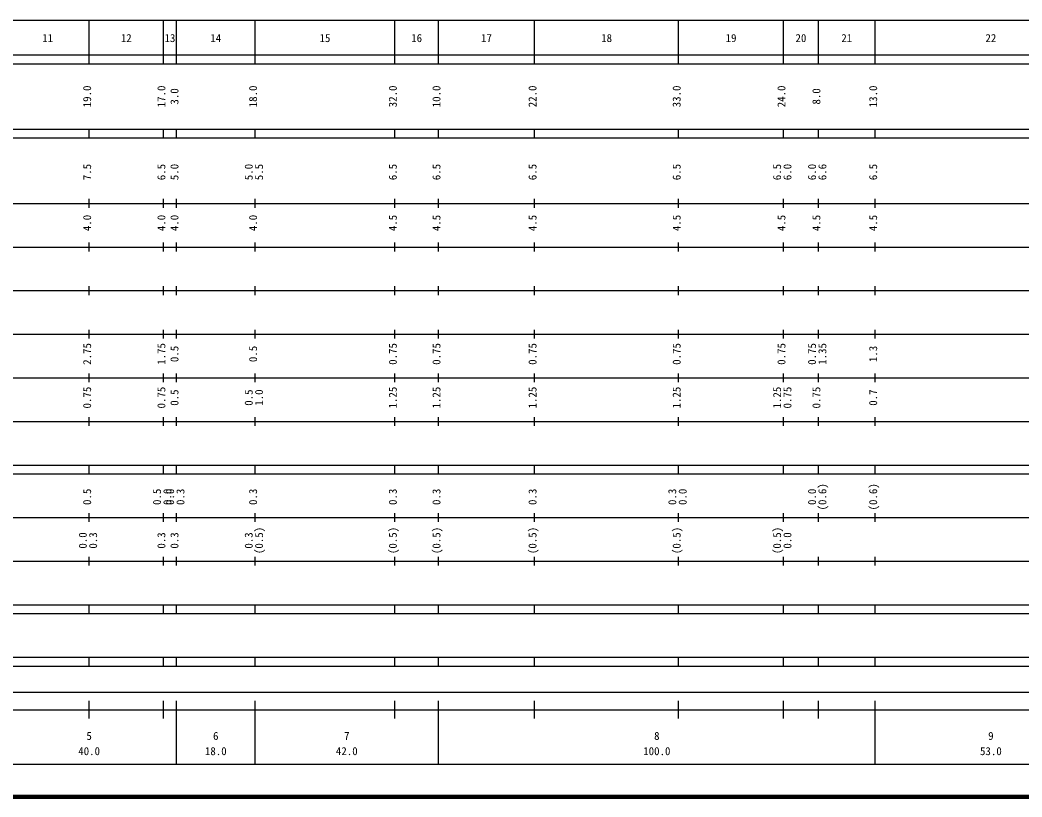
# Model space of a CAD drawing. Units: millimetres on the paper, enlarged 1000 times. Extents: x 40000 to 680000, y 20000 to 380000.
# Drawn here: x 272176 to 501618, y 20000 to 198000 of the extents above; entities that cross this region are included whole.
import ezdxf
from ezdxf.enums import TextEntityAlignment as Align

# ---------------------------------------------------------------- set-up
doc = ezdxf.new("R2010")
doc.units = ezdxf.units.MM
doc.header["$LTSCALE"] = 1000
doc.layers.add('M-TTL', color=2, linetype='Continuous', lineweight=140)
doc.layers.add('M-TTL-BAND', color=7, linetype='Continuous', lineweight=25)
doc.styles.add('ＭＳ ゴシック', font='')
doc.styles.get('ＭＳ ゴシック').set_extended_font_data('MS Gothic')

msp = doc.modelspace()

# ---------------------------------------------------------------- linework, layer by layer
at = {"layer": 'M-TTL'}
msp.add_line((40000, 20000), (680000, 20000), dxfattribs=at)
at = {"layer": 'M-TTL-BAND'}
for p, q in [((68000, 198000), (579000, 198000)), ((288000, 188000), (288000, 198000)), ((305000, 188000), (305000, 198000)), ((308000, 188000), (308000, 198000)), ((326000, 188000), (326000, 198000)), ((358000, 188000), (358000, 198000)), ((368000, 188000), (368000, 198000)), ((390000, 188000), (390000, 198000)), ((423000, 188000), (423000, 198000)), ((447000, 188000), (447000, 198000)), ((455000, 188000), (455000, 198000)), ((468000, 188000), (468000, 198000)), ((40000, 190000), (579000, 190000)), ((40000, 188000), (579000, 188000)), ((40000, 173000), (579000, 173000)), ((288000, 171000), (288000, 173000)), ((305000, 171000), (305000, 173000)), ((308000, 171000), (308000, 173000)), ((326000, 171000), (326000, 173000)), ((358000, 171000), (358000, 173000)), ((368000, 171000), (368000, 173000)), ((390000, 171000), (390000, 173000)), ((423000, 171000), (423000, 173000)), ((447000, 171000), (447000, 173000)), ((455000, 171000), (455000, 173000)), ((468000, 171000), (468000, 173000)), ((40000, 171000), (579000, 171000)), ((288000, 155000), (288000, 157000)), ((305000, 155000), (305000, 157000)), ((308000, 155000), (308000, 157000)), ((326000, 155000), (326000, 157000)), ((358000, 155000), (358000, 157000)), ((368000, 155000), (368000, 157000)), ((390000, 155000), (390000, 157000)), ((423000, 155000), (423000, 157000)), ((447000, 155000), (447000, 157000)), ((455000, 155000), (455000, 157000)), ((468000, 155000), (468000, 157000)), ((40000, 156000), (579000, 156000)), ((288000, 145000), (288000, 147000)), ((305000, 145000), (305000, 147000)), ((308000, 145000), (308000, 147000)), ((326000, 145000), (326000, 147000)), ((358000, 145000), (358000, 147000)), ((368000, 145000), (368000, 147000)), ((390000, 145000), (390000, 147000)), ((423000, 145000), (423000, 147000)), ((447000, 145000), (447000, 147000)), ((455000, 145000), (455000, 147000)), ((468000, 145000), (468000, 147000)), ((46000, 146000), (579000, 146000)), ((52000, 136000), (579000, 136000)), ((288000, 135000), (288000, 137000)), ((305000, 135000), (305000, 137000)), ((308000, 135000), (308000, 137000)), ((326000, 135000), (326000, 137000)), ((358000, 135000), (358000, 137000)), ((368000, 135000), (368000, 137000)), ((390000, 135000), (390000, 137000)), ((423000, 135000), (423000, 137000)), ((447000, 135000), (447000, 137000)), ((455000, 135000), (455000, 137000)), ((468000, 135000), (468000, 137000)), ((288000, 125000), (288000, 127000)), ((305000, 125000), (305000, 127000)), ((308000, 125000), (308000, 127000)), ((326000, 125000), (326000, 127000)), ((358000, 125000), (358000, 127000)), ((368000, 125000), (368000, 127000)), ((390000, 125000), (390000, 127000)), ((423000, 125000), (423000, 127000)), ((447000, 125000), (447000, 127000)), ((455000, 125000), (455000, 127000)), ((468000, 125000), (468000, 127000)), ((46000, 126000), (579000, 126000)), ((52000, 116000), (579000, 116000)), ((288000, 115000), (288000, 117000)), ((305000, 115000), (305000, 117000)), ((308000, 115000), (308000, 117000)), ((326000, 115000), (326000, 117000)), ((358000, 115000), (358000, 117000)), ((368000, 115000), (368000, 117000)), ((390000, 115000), (390000, 117000)), ((423000, 115000), (423000, 117000)), ((447000, 115000), (447000, 117000)), ((455000, 115000), (455000, 117000)), ((468000, 115000), (468000, 117000)), ((46000, 106000), (579000, 106000)), ((288000, 105000), (288000, 107000)), ((305000, 105000), (305000, 107000)), ((308000, 105000), (308000, 107000)), ((326000, 105000), (326000, 107000)), ((358000, 105000), (358000, 107000)), ((368000, 105000), (368000, 107000)), ((390000, 105000), (390000, 107000)), ((423000, 105000), (423000, 107000)), ((447000, 105000), (447000, 107000)), ((455000, 105000), (455000, 107000)), ((468000, 105000), (468000, 107000)), ((40000, 96000), (579000, 96000)), ((288000, 94000), (288000, 96000)), ((305000, 94000), (305000, 96000)), ((308000, 94000), (308000, 96000)), ((326000, 94000), (326000, 96000)), ((358000, 94000), (358000, 96000)), ((368000, 94000), (368000, 96000)), ((390000, 94000), (390000, 96000)), ((423000, 94000), (423000, 96000)), ((447000, 94000), (447000, 96000)), ((455000, 94000), (455000, 96000)), ((468000, 94000), (468000, 96000)), ((40000, 94000), (579000, 94000)), ((288000, 83000), (288000, 85000)), ((305000, 83000), (305000, 85000)), ((308000, 83000), (308000, 85000)), ((326000, 83000), (326000, 85000)), ((358000, 83000), (358000, 85000)), ((368000, 83000), (368000, 85000)), ((390000, 83000), (390000, 85000)), ((423000, 83000), (423000, 85000)), ((447000, 83000), (447000, 85000)), ((455000, 83000), (455000, 85000)), ((468000, 83000), (468000, 85000)), ((49000, 84000), (579000, 84000)), ((40000, 74000), (579000, 74000)), ((288000, 73000), (288000, 75000)), ((305000, 73000), (305000, 75000)), ((308000, 73000), (308000, 75000)), ((326000, 73000), (326000, 75000)), ((358000, 73000), (358000, 75000)), ((368000, 73000), (368000, 75000)), ((390000, 73000), (390000, 75000)), ((423000, 73000), (423000, 75000)), ((447000, 73000), (447000, 75000)), ((455000, 73000), (455000, 75000)), ((468000, 73000), (468000, 75000)), ((40000, 64000), (579000, 64000)), ((40000, 62000), (579000, 62000)), ((288000, 62000), (288000, 64000)), ((305000, 62000), (305000, 64000)), ((308000, 62000), (308000, 64000)), ((326000, 62000), (326000, 64000)), ((358000, 62000), (358000, 64000)), ((368000, 62000), (368000, 64000)), ((390000, 62000), (390000, 64000)), ((423000, 62000), (423000, 64000)), ((447000, 62000), (447000, 64000)), ((455000, 62000), (455000, 64000)), ((468000, 62000), (468000, 64000)), ((40000, 52000), (579000, 52000)), ((288000, 50000), (288000, 52000)), ((305000, 50000), (305000, 52000)), ((308000, 50000), (308000, 52000)), ((326000, 50000), (326000, 52000)), ((358000, 50000), (358000, 52000)), ((368000, 50000), (368000, 52000)), ((390000, 50000), (390000, 52000)), ((423000, 50000), (423000, 52000)), ((447000, 50000), (447000, 52000)), ((455000, 50000), (455000, 52000)), ((468000, 50000), (468000, 52000)), ((40000, 50000), (579000, 50000)), ((71000, 44000), (518000, 44000)), ((288000, 38000), (288000, 42000)), ((305000, 38000), (305000, 42000)), ((308000, 27500), (308000, 42000)), ((326000, 27500), (326000, 42000)), ((358000, 38000), (358000, 42000)), ((368000, 27500), (368000, 42000)), ((390000, 38000), (390000, 42000)), ((423000, 38000), (423000, 42000)), ((447000, 38000), (447000, 42000)), ((455000, 38000), (455000, 42000)), ((468000, 27500), (468000, 42000)), ((40000, 40000), (579000, 40000)), ((68000, 27500), (579000, 27500))]:
    msp.add_line(p, q, dxfattribs=at)

# ---------------------------------------------------------------- texts
at = {"layer": 'M-TTL-BAND', "style": 'ＭＳ ゴシック'}
for s, p in [('11', (278500, 192405)), ('12', (296500, 192405)), ('13', (306500, 192405)), ('14', (317000, 192405)), ('15', (342000, 192405)), ('16', (363000, 192405)), ('17', (379000, 192405)), ('18', (406500, 192405)), ('19', (435000, 192405)), ('20', (451000, 192405)), ('21', (461500, 192405)), ('22', (494500, 192405)), ('5', (288000, 32523)), ('6', (317000, 32523)), ('7', (347000, 32523)), ('8', (418000, 32523)), ('9', (494500, 32523)), ('40.0', (288000, 29033)), ('18.0', (317000, 29033)), ('42.0', (347000, 29033)), ('100.0', (418000, 29033)), ('53.0', (494500, 29033))]:
    msp.add_text(s, height=1833, dxfattribs=at).set_placement(p, align=Align.BOTTOM_CENTER)
for s, p in [('19.0', (289000, 180500)), ('17.0', (306000, 180500)), ('3.0', (309000, 180500)), ('18.0', (327000, 180500)), ('32.0', (359000, 180500)), ('10.0', (369000, 180500)), ('22.0', (391000, 180500)), ('33.0', (424000, 180500)), ('24.0', (448000, 180500)), ('8.0', (456000, 180500)), ('13.0', (469000, 180500)), ('7.5', (289000, 163174)), ('6.5', (306000, 163174)), ('5.0', (309000, 163174)), ('5.0', (326000, 163174)), ('5.5', (328370, 163174)), ('6.5', (359000, 163174)), ('6.5', (369000, 163174)), ('6.5', (391000, 163174)), ('6.5', (424000, 163174)), ('6.5', (447000, 163174)), ('6.0', (449370, 163174)), ('6.0', (455000, 163174)), ('6.6', (457370, 163174)), ('6.5', (469000, 163174)), ('4.0', (289000, 151500)), ('4.0', (306000, 151500)), ('4.0', (309000, 151500)), ('4.0', (327000, 151500)), ('4.5', (359000, 151500)), ('4.5', (369000, 151500)), ('4.5', (391000, 151500)), ('4.5', (424000, 151500)), ('4.5', (448000, 151500)), ('4.5', (456000, 151500)), ('4.5', (469000, 151500)), ('2.75', (289000, 121500)), ('1.75', (306000, 121500)), ('0.5', (309000, 121500)), ('0.5', (327000, 121500)), ('0.75', (359000, 121500)), ('0.75', (369000, 121500)), ('0.75', (391000, 121500)), ('0.75', (424000, 121500)), ('0.75', (448000, 121500)), ('0.75', (455000, 121500)), ('1.35', (457370, 121500)), ('1.3', (469000, 121500)), ('0.75', (289000, 111500)), ('0.75', (306000, 111500)), ('0.5', (309000, 111500)), ('0.5', (326000, 111500)), ('1.0', (328370, 111500)), ('1.25', (359000, 111500)), ('1.25', (369000, 111500)), ('1.25', (391000, 111500)), ('1.25', (424000, 111500)), ('1.25', (447000, 111500)), ('0.75', (449370, 111500)), ('0.75', (456000, 111500)), ('0.7', (469000, 111500)), ('0.5', (289000, 88764)), ('0.5', (305000, 88764)), ('0.0', (307370, 88764)), ('0.0', (308000, 88764)), ('0.3', (310370, 88764)), ('0.3', (327000, 88764)), ('0.3', (359000, 88764)), ('0.3', (369000, 88764)), ('0.3', (391000, 88764)), ('0.3', (423000, 88764)), ('0.0', (425370, 88764)), ('0.0', (455000, 88764)), ('(0.6)', (457370, 88764)), ('(0.6)', (469000, 88764)), ('0.0', (288000, 78764)), ('0.3', (290370, 78764)), ('0.3', (306000, 78764)), ('0.3', (309000, 78764)), ('0.3', (326000, 78764)), ('(0.5)', (328370, 78764)), ('(0.5)', (359000, 78764)), ('(0.5)', (369000, 78764)), ('(0.5)', (391000, 78764)), ('(0.5)', (424000, 78764)), ('(0.5)', (447000, 78764)), ('0.0', (449370, 78764))]:
    msp.add_text(s, height=1833, rotation=90, dxfattribs=at).set_placement(p, align=Align.BOTTOM_CENTER)

doc.saveas('drawing.dxf')
